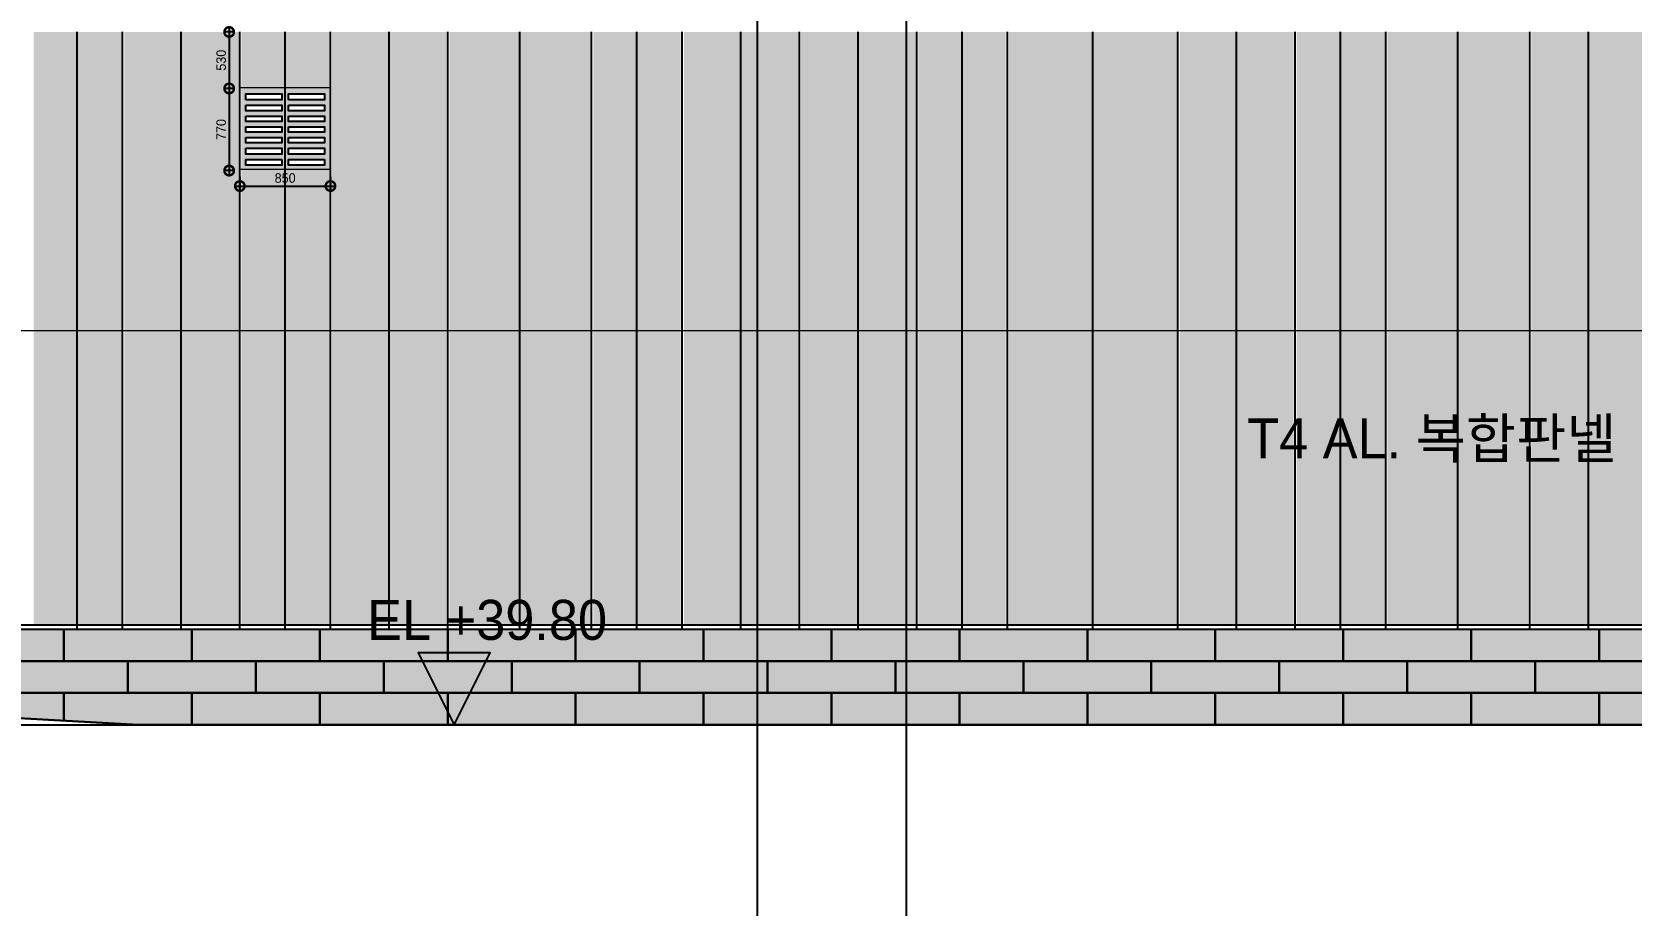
# Model space of a CAD drawing. Extents: x -430745 to 210250, y -41033 to 148500.
# Drawn here: x 83895 to 98895, y 35740 to 43929 of the extents above; entities that cross this region are included whole.
import ezdxf
from ezdxf.enums import TextEntityAlignment as Align
from ezdxf.xclip import XClip

# ---------------------------------------------------------------- set-up
doc = ezdxf.new("R2010")
doc.units = 0
doc.header["$LTSCALE"] = 250
doc.header["$MEASUREMENT"] = 0
doc.header["$XCLIPFRAME"] = 2
doc.linetypes.add('ACAD_ISO05W100', pattern=[33, 24, -3, 0, -3, 0, -3])
doc.layers.get('0').update_dxf_attribs({"linetype": 'CONTINUOUS'})
doc.layers.get('Defpoints').update_dxf_attribs({"linetype": 'CONTINUOUS'})
for name, color, linetype in [('# 레벨 계획', 193, 'CONTINUOUS'), ('A-CEN', 1, 'CONTINUOUS'), ('A-DIM', 7, 'CONTINUOUS'), ('A-ELE-253', 253, 'CONTINUOUS'), ('A-ELE-7', 7, 'CONTINUOUS'), ('A-ELE-8', 8, 'CONTINUOUS'), ('A-ELE-8 해치', 8, 'CONTINUOUS'), ('A-ELE-8 해치(세로)', 8, 'CONTINUOUS'), ('A-HAT', 8, 'CONTINUOUS'), ('A-SITE', 2, 'ACAD_ISO05W100')]:
    doc.layers.add(name, color=color, linetype=linetype)
doc.layers.add('A-ELE-9', color=9, linetype='CONTINUOUS', lineweight=5)
doc.layers.add('NOPLOT', color=193, linetype='CONTINUOUS', plot=False)
doc.layers.add('NOPLOT-TEXT', color=41, linetype='CONTINUOUS', plot=False)
doc.styles.add('Gdim', font='')
doc.styles.add('Gtx', font='')
doc.styles.get('Gdim').set_extended_font_data('Dotum')
doc.styles.get('Gtx').set_extended_font_data('Dotum')
doc.dimstyles.new('Gdim100', dxfattribs={"dimscale": 100, "dimtxt": 3, "dimasz": 6, "dimexe": 1.5, "dimexo": 2, "dimgap": 1, "dimtad": 1, "dimdec": 0, "dimzin": 0, "dimdsep": 46, "dimtxsty": 'Gdim', "dimblk": 'DOTSMALL', "dimcen": 1.5, "dimdle": 1.5, "dimclrd": 1, "dimclre": 1, "dimclrt": 256, "dimazin": 0, "dimtfac": 1, "dimtdec": 0, "dimtix": 1, "dimtmove": 2, "dimatfit": 3, "dimldrblk": 'DOTSMALL', "dimfxl": 1.5, "dimtolj": 1, "dimtzin": 0, "dimlwd": -1, "dimlwe": -1, "dimarcsym": 0})
doc.dimstyles.new('Gdim250', dxfattribs={"dimscale": 250, "dimtxt": 3, "dimasz": 6, "dimexe": 1.5, "dimexo": 2, "dimgap": 1, "dimtad": 1, "dimdec": 0, "dimzin": 0, "dimdsep": 46, "dimlunit": 6, "dimtxsty": 'Gdim', "dimblk": 'DOTSMALL', "dimblk1": 'DOTSMALL', "dimblk2": 'DOTSMALL', "dimsah": 1, "dimcen": 1.5, "dimdle": 1.5, "dimclrd": 1, "dimclre": 1, "dimclrt": 256, "dimazin": 0, "dimtfac": 1, "dimtdec": 0, "dimtix": 1, "dimtmove": 2, "dimatfit": 3, "dimldrblk": 'DOTSMALL', "dimfxl": 1.5, "dimtolj": 1, "dimtzin": 0, "dimlwd": -1, "dimlwe": -1, "dimarcsym": 1})

# ---------------------------------------------------------------- blocks, each defined once
blk = doc.blocks.new('A-CEN-NORTH1')
at = {"layer": 'A-CEN'}
for p, q in [((14558111.9, -182238.1), (14558111.9, -289571.4)), ((14490100, -272425.9, 0), (14592511.9, -272425.9, 0))]:
    blk.add_line(p, q, dxfattribs=at)
blk = doc.blocks.new('_DotSmall')
at = {"color": 0, "linetype": 'ByBlock', "const_width": 0.5}
blk.add_lwpolyline([(-0.0625, 0, 1), (0.0625, 0, 1)], format="xyb", close=True, dxfattribs=at)
blk = doc.blocks.new('*D345')
at = {"layer": 'Defpoints', "color": 0, "transparency": 16777216}
for p in [(110569, 52479), (110695, 52479), (110695, 52429), (72095, 37429), (79695, 37429), (79695, 36904)]:
    blk.add_point(p, dxfattribs=at)
at = {"layer": 'NOPLOT', "color": 1, "transparency": 16777216}
for p, q in [((110569, 52479), (110569, 53079)), ((110495, 52479), (110419, 52479)), ((110495, 52429), (110419, 52429)), ((110569, 52429), (110569, 52479)), ((110569, 52429), (110569, 51829)), ((72095, 37229), (72095, 36754)), ((79695, 37229), (79695, 36754)), ((71945, 36904), (79845, 36904))]:
    blk.add_line(p, q, dxfattribs=at)
at = {"layer": 'NOPLOT', "color": 1, "transparency": 16777216, "xscale": 600, "yscale": 600, "zscale": 600}
for p, rotation in [((110569, 52479), 270), ((110569, 52429), 90), ((72095, 36904), 180)]:
    blk.add_blockref('_DotSmall', p, dxfattribs=dict(at, rotation=rotation))
blk.add_blockref('_DotSmall', (79695, 36904), dxfattribs=at)
at = {"layer": 'NOPLOT', "transparency": 16777216, "insert": (110319, 52454), "char_height": 300, "attachment_point": 5, "rotation": 90, "style": 'Gdim'}
blk.add_mtext('\\A1;50', dxfattribs=at)
at = {"layer": 'NOPLOT', "transparency": 16777216, "insert": (75895, 37183), "char_height": 300, "attachment_point": 5, "style": 'Gdim'}
blk.add_mtext('\\A1;7,600', dxfattribs=at)
blk = doc.blocks.new('A$C6f656232')
at = {"layer": '# 레벨 계획', "elevation": 0}
blk.add_lwpolyline([(33462, 103), (33799, 778), (33124, 778), (33462, 103)], dxfattribs=at)
at = {"layer": '# 레벨 계획', "linetype": 'Continuous', "style": 'Gtx'}
blk.add_text('EL +39.80', height=375, rotation=360, dxfattribs=at).set_placement((32645, 901, 0))
blk = doc.blocks.new('*D363')
at = {"layer": 'Defpoints', "color": 0, "transparency": 16777216}
for p in [(85845, 43929), (85745, 43399), (85845, 43399)]:
    blk.add_point(p, dxfattribs=at)
at = {"layer": 'NOPLOT', "color": 1, "transparency": 16777216}
for p, q in [((85745, 43974), (85745, 43354)), ((85785, 43929), (85700, 43929)), ((85785, 43399), (85700, 43399))]:
    blk.add_line(p, q, dxfattribs=at)
at = {"layer": 'NOPLOT', "color": 1, "transparency": 16777216, "xscale": 180, "yscale": 180, "zscale": 180}
for p, rotation in [((85745, 43929), 90), ((85745, 43399), 270)]:
    blk.add_blockref('_DotSmall', p, dxfattribs=dict(at, rotation=rotation))
at = {"layer": 'NOPLOT', "transparency": 16777216, "insert": (85670, 43664), "char_height": 90, "attachment_point": 5, "rotation": 90, "style": 'Gdim'}
blk.add_mtext('\\A1;530', dxfattribs=at)
blk = doc.blocks.new('*D364')
at = {"layer": 'Defpoints', "color": 0, "transparency": 16777216}
for p in [(85845, 43399), (85745, 42629), (85845, 42629)]:
    blk.add_point(p, dxfattribs=at)
at = {"layer": 'NOPLOT', "color": 1, "transparency": 16777216}
for p, q in [((85785, 43399), (85700, 43399)), ((85745, 43444), (85745, 42584)), ((85785, 42629), (85700, 42629))]:
    blk.add_line(p, q, dxfattribs=at)
at = {"layer": 'NOPLOT', "color": 1, "transparency": 16777216, "xscale": 180, "yscale": 180, "zscale": 180}
for p, rotation in [((85745, 43399), 90), ((85745, 42629), 270)]:
    blk.add_blockref('_DotSmall', p, dxfattribs=dict(at, rotation=rotation))
at = {"layer": 'NOPLOT', "transparency": 16777216, "insert": (85670, 43014), "char_height": 90, "attachment_point": 5, "rotation": 90, "style": 'Gdim'}
blk.add_mtext('\\A1;770', dxfattribs=at)
blk = doc.blocks.new('*D365')
at = {"layer": 'Defpoints', "color": 0, "transparency": 16777216}
for p in [(85845, 42629), (86695, 42629), (86695, 42484)]:
    blk.add_point(p, dxfattribs=at)
at = {"layer": 'NOPLOT', "color": 1, "transparency": 16777216}
for p, q in [((85800, 42484), (86740, 42484)), ((85845, 42569), (85845, 42439)), ((86695, 42569), (86695, 42439))]:
    blk.add_line(p, q, dxfattribs=at)
at = {"layer": 'NOPLOT', "color": 1, "transparency": 16777216, "xscale": 180, "yscale": 180, "zscale": 180, "rotation": 180}
blk.add_blockref('_DotSmall', (85845, 42484), dxfattribs=at)
at = {"layer": 'NOPLOT', "color": 1, "transparency": 16777216, "xscale": 180, "yscale": 180, "zscale": 180}
blk.add_blockref('_DotSmall', (86695, 42484), dxfattribs=at)
at = {"layer": 'NOPLOT', "transparency": 16777216, "insert": (86270, 42559), "char_height": 90, "attachment_point": 5, "style": 'Gdim'}
blk.add_mtext('\\A1;850', dxfattribs=at)
blk = doc.blocks.new('A$C5877d68e')
at = {"layer": 'A-ELE-7'}
for p, q in [((45225, 600, 0), (45225, 6200, 0)), ((46200, 600, 0), (46200, 6200, 0)), ((47175, 600, 0), (47175, 6200, 0)), ((48150, 600, 0), (48150, 6200, 0)), ((49375, 600, 0), (49375, 6200, 0)), ((50475, 600, 0), (50475, 6200, 0)), ((51450, 600, 0), (51450, 6200, 0)), ((52550, 600, 0), (52550, 6200, 0)), ((53525, 600, 0), (53525, 6200, 0)), ((54750, 600, 0), (54750, 6200, 0)), ((56100, 600, 0), (56100, 6200, 0)), ((57075, 600, 0), (57075, 6200, 0)), ((58175, 600, 0), (58175, 6200, 0)), ((59400, 600, 0), (59400, 6200, 0))]:
    blk.add_line(p, q, dxfattribs=at)
at = {"layer": 'A-ELE-8'}
for p, q in [((45650, 600, 0), (45650, 6200, 0)), ((46750, 600, 0), (46750, 6200, 0)), ((47600, 600, 0), (47600, 6200, 0)), ((48700, 600, 0), (48700, 6200, 0)), ((50050, 600, 0), (50050, 6200, 0)), ((50900, 600, 0), (50900, 6200, 0)), ((52000, 600, 0), (52000, 6200, 0)), ((53100, 600, 0), (53100, 6200, 0)), ((53950, 600, 0), (53950, 6200, 0)), ((55550, 600, 0), (55550, 6200, 0)), ((56650, 600, 0), (56650, 6200, 0)), ((57500, 600, 0), (57500, 6200, 0)), ((58850, 600, 0), (58850, 6200, 0))]:
    blk.add_line(p, q, dxfattribs=at)
blk = doc.blocks.new('*U203')
for p, q in [((4800, 0), (4800, 300)), ((6000, 0), (6000, 300)), ((7200, 0), (7200, 300)), ((8400, 0), (8400, 300)), ((9600, 0), (9600, 300)), ((10800, 0), (10800, 300)), ((12000, 0), (12000, 300)), ((13200, 0), (13200, 300)), ((14400, 0), (14400, 300)), ((15600, 0), (15600, 300)), ((16800, 0), (16800, 300)), ((18000, 0), (18000, 300)), ((19200, 0), (19200, 300))]:
    blk.add_line(p, q)
at = {"layer": 'NOPLOT'}
for points in [[(3600, 300), (4800, 300), (4800, 0), (3600, 0)], [(4800, 300), (6000, 300), (6000, 0), (4800, 0)], [(6000, 300), (7200, 300), (7200, 0), (6000, 0)], [(7200, 300), (8400, 300), (8400, 0), (7200, 0)], [(8400, 300), (9600, 300), (9600, 0), (8400, 0)], [(9600, 300), (10800, 300), (10800, 0), (9600, 0)], [(10800, 300), (12000, 300), (12000, 0), (10800, 0)], [(12000, 300), (13200, 300), (13200, 0), (12000, 0)], [(13200, 300), (14400, 300), (14400, 0), (13200, 0)], [(14400, 300), (15600, 300), (15600, 0), (14400, 0)], [(15600, 300), (16800, 300), (16800, 0), (15600, 0)], [(16800, 300), (18000, 300), (18000, 0), (16800, 0)], [(18000, 300), (19200, 300), (19200, 0), (18000, 0)], [(19200, 300), (20400, 300), (20400, 0), (19200, 0)]]:
    blk.add_lwpolyline(points, close=True, dxfattribs=at)
blk = doc.blocks.new('*U300')
for p, q in [((4800, 0), (4800, 300)), ((6000, 0), (6000, 300)), ((7200, 0), (7200, 300)), ((8400, 0), (8400, 300)), ((9600, 0), (9600, 300)), ((10800, 0), (10800, 300)), ((12000, 0), (12000, 300)), ((13200, 0), (13200, 300)), ((14400, 0), (14400, 300)), ((15600, 0), (15600, 300)), ((16800, 0), (16800, 300)), ((18000, 0), (18000, 300))]:
    blk.add_line(p, q)
at = {"layer": 'NOPLOT'}
for points in [[(3600, 300), (4800, 300), (4800, 0), (3600, 0)], [(4800, 300), (6000, 300), (6000, 0), (4800, 0)], [(6000, 300), (7200, 300), (7200, 0), (6000, 0)], [(7200, 300), (8400, 300), (8400, 0), (7200, 0)], [(8400, 300), (9600, 300), (9600, 0), (8400, 0)], [(9600, 300), (10800, 300), (10800, 0), (9600, 0)], [(10800, 300), (12000, 300), (12000, 0), (10800, 0)], [(12000, 300), (13200, 300), (13200, 0), (12000, 0)], [(13200, 300), (14400, 300), (14400, 0), (13200, 0)], [(14400, 300), (15600, 300), (15600, 0), (14400, 0)], [(15600, 300), (16800, 300), (16800, 0), (15600, 0)], [(16800, 300), (18000, 300), (18000, 0), (16800, 0)], [(18000, 300), (19200, 300), (19200, 0), (18000, 0)]]:
    blk.add_lwpolyline(points, close=True, dxfattribs=at)

msp = doc.modelspace()

# ---------------------------------------------------------------- hatches: boundary and pattern name
at = {"layer": 'A-ELE-253'}
h = msp.add_hatch(dxfattribs=at)
h.set_pattern_fill('AR-CONC', color=256, scale=3)
h.set_pattern_definition([(50, (-420500, 0), (546.554, -47.81726), [57.15, -628.65]), (355, (-420500, 0), (-105.7285, 573.1699), [45.72, -502.92]), (100.451, (-420454.45, -4), (440.8275, 525.35006), [48.57, -534.27]), (46.1842, (-420500, 152.4), (813.2371, -126.127), [85.725, -942.975]), (96.6356, (-420432.2, 141.9), (712.2127, 742.2767), [72.855, -801.405]), (351.184, (-420500, 152.4), (712.2138, 742.2754), [68.58, -754.38]), (21, (-420423.8, 114.3), (454.84464, -306.79656), [57.15, -628.65]), (326, (-420423.8, 114.3), (185.4061, 552.5639), [45.72, -502.92]), (71.4514, (-420385.9, 88.73), (640.24947, 245.76857), [48.57, -534.27]), (37.5, (-420500, 0), (9.26581, 253.66512), [0, -496.824, 0, -510.54, 0, -504.825]), (7.5, (-420500, 0), (200.45899, 300.54172), [0, -291.084, 0, -485.394, 0, -192.405]), (327.5, (-420669.93, 0), (406.771786, -17.18623), [0, -190.5, 0, -594.36, 0, -788.67]), (317.5, (-420746.13, 0), (444.38754, 76.27947), [0, -247.65, 0, -394.716, 0, -560.07])])
h.paths.add_polyline_path([(58095.3, 37628.9), (61295.3, 37628.9), (61295.3, 38328.9), (58095.3, 38328.9)])
h.paths.add_polyline_path([(38445.3, 37628.9), (50495.3, 37628.9), (50495.3, 38328.9), (38445.3, 38328.9)])
h.paths.add_polyline_path([(68895.3, 37628.9), (72095.3, 37628.9), (72095.3, 38328.9), (68895.3, 38328.9)])
h.paths.add_polyline_path([(81295.3, 37628.9), (84895.3, 37428.9), (124145.3, 37428.9), (124145.3, 38328.9), (79695.3, 38328.9), (79695.3, 37628.9)])
at = {"layer": 'A-ELE-8 해치'}
h = msp.add_hatch(dxfattribs=at)
h.set_pattern_fill('_USER', color=256, scale=300, pattern_type=0)
h.set_pattern_definition([(0, (38445.25, 38328.93), (0, 300), [])])
h.paths.add_polyline_path([(50495.3, 38328.9), (38445.3, 38328.9), (38445.3, 37628.9), (50495.3, 37628.9), (50495.3, 37828.9)])
h.paths.add_polyline_path([(61295.3, 37828.9), (61295.3, 38328.9), (58095.3, 38328.9), (58095.3, 37828.9), (58095.3, 37628.9), (61295.3, 37628.9)])
h.paths.add_polyline_path([(72095.3, 37828.9), (72095.3, 38328.9), (68895.3, 38328.9), (68895.3, 37828.9), (68895.3, 37628.9), (72095.3, 37628.9)])
h.paths.add_polyline_path([(124145.3, 38328.9), (79695.3, 38328.9), (79695.3, 37828.9), (79695.3, 37428.9), (124145.3, 37428.9)])
at = {"layer": 'A-HAT'}
h = msp.add_hatch(color=256, dxfattribs=at)
h.dxf.hatch_style = 1
h.set_gradient(color1=(173, 173, 173), color2=(173, 173, 173), tint=1)
h.paths.add_polyline_path([(83910.3, 38368.9), (84320.3, 38368.9), (84320.3, 43928.9), (83910.3, 43928.9)])
h = msp.add_hatch(color=256, dxfattribs=at)
h.dxf.hatch_style = 1
h.set_gradient(color1=(214, 214, 214), color2=(214, 214, 214), rotation=180, tint=1)
h.paths.add_polyline_path([(84320.3, 38368.9), (84730.3, 38368.9), (84730.3, 43928.9), (84320.3, 43928.9)])
h = msp.add_hatch(color=256, dxfattribs=at)
h.dxf.hatch_style = 1
h.set_gradient(color1=(173, 173, 173), color2=(173, 173, 173), tint=1)
h.paths.add_polyline_path([(84760.3, 38368.9), (85295.3, 38368.9), (85295.3, 43928.9), (84760.3, 43928.9)])
h = msp.add_hatch(color=256, dxfattribs=at)
h.dxf.hatch_style = 1
h.set_gradient(color1=(214, 214, 214), color2=(214, 214, 214), rotation=180, tint=1)
h.paths.add_polyline_path([(85295.3, 38368.9), (85830.3, 38368.9), (85830.3, 43928.9), (85295.3, 43928.9)])
h = msp.add_hatch(color=256, dxfattribs=at)
h.dxf.hatch_style = 1
h.set_gradient(color1=(173, 173, 173), color2=(173, 173, 173), tint=1)
h.paths.add_polyline_path([(85860.3, 43398.9), (86270.3, 43398.9), (86270.3, 43928.9), (85860.3, 43928.9)])
h = msp.add_hatch(color=256, dxfattribs=at)
h.dxf.hatch_style = 1
h.set_gradient(color1=(214, 214, 214), color2=(214, 214, 214), rotation=180, tint=1)
h.paths.add_polyline_path([(86270.3, 43398.9), (86680.3, 43398.9), (86680.3, 43928.9), (86270.3, 43928.9)])
h = msp.add_hatch(color=256, dxfattribs=at)
h.dxf.hatch_style = 1
h.set_gradient(color1=(173, 173, 173), color2=(173, 173, 173), tint=1)
h.paths.add_polyline_path([(86710.3, 38368.9), (87245.3, 38368.9), (87245.3, 43928.9), (86710.3, 43928.9)])
h = msp.add_hatch(color=256, dxfattribs=at)
h.dxf.hatch_style = 1
h.set_gradient(color1=(214, 214, 214), color2=(214, 214, 214), rotation=180, tint=1)
h.paths.add_polyline_path([(87245.3, 38368.9), (87780.3, 38368.9), (87780.3, 43928.9), (87245.3, 43928.9)])
h = msp.add_hatch(color=256, dxfattribs=at)
h.dxf.hatch_style = 1
h.set_gradient(color1=(173, 173, 173), color2=(173, 173, 173), tint=1)
h.paths.add_polyline_path([(87810.3, 38368.9), (88470.3, 38368.9), (88470.3, 43928.9), (87810.3, 43928.9)])
h = msp.add_hatch(color=256, dxfattribs=at)
h.dxf.hatch_style = 1
h.set_gradient(color1=(214, 214, 214), color2=(214, 214, 214), rotation=180, tint=1)
h.paths.add_polyline_path([(88470.3, 38368.9), (89130.3, 38368.9), (89130.3, 43928.9), (88470.3, 43928.9)])
h = msp.add_hatch(color=256, dxfattribs=at)
h.dxf.hatch_style = 1
h.set_gradient(color1=(173, 173, 173), color2=(173, 173, 173), tint=1)
h.paths.add_polyline_path([(89160.3, 38368.9), (89570.3, 38368.9), (89570.3, 43928.9), (89160.3, 43928.9)])
h = msp.add_hatch(color=256, dxfattribs=at)
h.dxf.hatch_style = 1
h.set_gradient(color1=(214, 214, 214), color2=(214, 214, 214), rotation=180, tint=1)
h.paths.add_polyline_path([(89570.3, 38368.9), (89980.3, 38368.9), (89980.3, 43928.9), (89570.3, 43928.9)])
h = msp.add_hatch(color=256, dxfattribs=at)
h.dxf.hatch_style = 1
h.set_gradient(color1=(173, 173, 173), color2=(173, 173, 173), tint=1)
h.paths.add_polyline_path([(90010.3, 38368.9), (90545.3, 38368.9), (90545.3, 43928.9), (90010.3, 43928.9)])
h = msp.add_hatch(color=256, dxfattribs=at)
h.dxf.hatch_style = 1
h.set_gradient(color1=(214, 214, 214), color2=(214, 214, 214), rotation=180, tint=1)
h.paths.add_polyline_path([(90545.3, 38368.9), (91080.3, 38368.9), (91080.3, 43928.9), (90545.3, 43928.9)])
h = msp.add_hatch(color=256, dxfattribs=at)
h.dxf.hatch_style = 1
h.set_gradient(color1=(173, 173, 173), color2=(173, 173, 173), tint=1)
h.paths.add_polyline_path([(91110.3, 38368.9), (91645.3, 38368.9), (91645.3, 43928.9), (91110.3, 43928.9)])
h = msp.add_hatch(color=256, dxfattribs=at)
h.dxf.hatch_style = 1
h.set_gradient(color1=(214, 214, 214), color2=(214, 214, 214), rotation=180, tint=1)
h.paths.add_polyline_path([(91645.3, 38368.9), (92180.3, 38368.9), (92180.3, 43928.9), (91645.3, 43928.9)])
h = msp.add_hatch(color=256, dxfattribs=at)
h.dxf.hatch_style = 1
h.set_gradient(color1=(173, 173, 173), color2=(173, 173, 173), tint=1)
h.paths.add_polyline_path([(92210.3, 38368.9), (92620.3, 38368.9), (92620.3, 43928.9), (92210.3, 43928.9)])
h = msp.add_hatch(color=256, dxfattribs=at)
h.dxf.hatch_style = 1
h.set_gradient(color1=(214, 214, 214), color2=(214, 214, 214), rotation=180, tint=1)
h.paths.add_polyline_path([(92620.3, 38368.9), (93030.3, 38368.9), (93030.3, 43928.9), (92620.3, 43928.9)])
h = msp.add_hatch(color=256, dxfattribs=at)
h.dxf.hatch_style = 1
h.set_gradient(color1=(173, 173, 173), color2=(173, 173, 173), tint=1)
h.paths.add_polyline_path([(93060.3, 38368.9), (93845.3, 38368.9), (93845.3, 43928.9), (93060.3, 43928.9)])
h = msp.add_hatch(color=256, dxfattribs=at)
h.dxf.hatch_style = 1
h.set_gradient(color1=(214, 214, 214), color2=(214, 214, 214), rotation=180, tint=1)
h.paths.add_polyline_path([(93845.3, 38368.9), (94630.3, 38368.9), (94630.3, 43928.9), (93845.3, 43928.9)])
h = msp.add_hatch(color=256, dxfattribs=at)
h.dxf.hatch_style = 1
h.set_gradient(color1=(173, 173, 173), color2=(173, 173, 173), tint=1)
h.paths.add_polyline_path([(94660.3, 38368.9), (95195.3, 38368.9), (95195.3, 43928.9), (94660.3, 43928.9)])
h = msp.add_hatch(color=256, dxfattribs=at)
h.dxf.hatch_style = 1
h.set_gradient(color1=(214, 214, 214), color2=(214, 214, 214), rotation=180, tint=1)
h.paths.add_polyline_path([(95195.3, 38368.9), (95730.3, 38368.9), (95730.3, 43928.9), (95195.3, 43928.9)])
h = msp.add_hatch(color=256, dxfattribs=at)
h.dxf.hatch_style = 1
h.set_gradient(color1=(173, 173, 173), color2=(173, 173, 173), tint=1)
h.paths.add_polyline_path([(95760.3, 38368.9), (96170.3, 38368.9), (96170.3, 43928.9), (95760.3, 43928.9)])
h = msp.add_hatch(color=256, dxfattribs=at)
h.dxf.hatch_style = 1
h.set_gradient(color1=(214, 214, 214), color2=(214, 214, 214), rotation=180, tint=1)
h.paths.add_polyline_path([(96170.3, 38368.9), (96580.3, 38368.9), (96580.3, 43928.9), (96170.3, 43928.9)])
h = msp.add_hatch(color=256, dxfattribs=at)
h.dxf.hatch_style = 1
h.set_gradient(color1=(173, 173, 173), color2=(173, 173, 173), tint=1)
h.paths.add_polyline_path([(96610.3, 38368.9), (97270.3, 38368.9), (97270.3, 43928.9), (96610.3, 43928.9)])
h = msp.add_hatch(color=256, dxfattribs=at)
h.dxf.hatch_style = 1
h.set_gradient(color1=(214, 214, 214), color2=(214, 214, 214), rotation=180, tint=1)
h.paths.add_polyline_path([(97270.3, 38368.9), (97930.3, 38368.9), (97930.3, 43928.9), (97270.3, 43928.9)])
h = msp.add_hatch(color=256, dxfattribs=at)
h.dxf.hatch_style = 1
h.set_gradient(color1=(173, 173, 173), color2=(173, 173, 173), tint=1)
h.paths.add_polyline_path([(97960.3, 38368.9), (98495.3, 38368.9), (98495.3, 43928.9), (97960.3, 43928.9)])
h = msp.add_hatch(color=256, dxfattribs=at)
h.dxf.hatch_style = 1
h.set_gradient(color1=(214, 214, 214), color2=(214, 214, 214), rotation=180, tint=1)
h.paths.add_polyline_path([(98495.3, 38368.9), (99030.3, 38368.9), (99030.3, 43928.9), (98495.3, 43928.9)])
h = msp.add_hatch(color=256, dxfattribs=at)
h.dxf.hatch_style = 1
h.set_gradient(color1=(173, 173, 173), color2=(173, 173, 173), tint=1)
h.paths.add_polyline_path([(86270.3, 43398.9), (85860.3, 43398.9), (85860.3, 42628.9), (86270.3, 42628.9)])
h.paths.add_polyline_path([(86240.3, 43038.9), (86240.3, 42988.9), (85902.8, 42988.9), (85902.8, 43038.9)], flags=16)
h.paths.add_polyline_path([(86240.3, 43088.9), (85902.8, 43088.9), (85902.8, 43138.9), (86240.3, 43138.9)], flags=16)
h.paths.add_polyline_path([(86240.3, 42938.9), (86240.3, 42888.9), (85902.8, 42888.9), (85902.8, 42938.9)], flags=16)
h.paths.add_polyline_path([(86240.3, 43188.9), (85902.8, 43188.9), (85902.8, 43243.9), (86240.3, 43243.9)], flags=16)
h.paths.add_polyline_path([(86240.3, 42838.9), (86240.3, 42783.9), (85902.8, 42783.9), (85902.8, 42838.9)], flags=16)
h.paths.add_polyline_path([(86240.3, 43293.9), (85902.8, 43293.9), (85902.8, 43348.9), (86240.3, 43348.9)], flags=16)
h.paths.add_polyline_path([(86240.3, 42733.9), (86240.3, 42678.9), (85902.8, 42678.9), (85902.8, 42733.9)], flags=16)
h = msp.add_hatch(color=256, dxfattribs=at)
h.dxf.hatch_style = 1
h.set_gradient(color1=(214, 214, 214), color2=(214, 214, 214), rotation=180, tint=1)
h.paths.add_polyline_path([(86680.3, 43398.9), (86270.3, 43398.9), (86270.3, 42628.9), (86680.3, 42628.9)])
h.paths.add_polyline_path([(86637.8, 43038.9), (86637.8, 42988.9), (86300.3, 42988.9), (86300.3, 43038.9)], flags=16)
h.paths.add_polyline_path([(86300.3, 43088.9), (86300.3, 43138.9), (86637.8, 43138.9), (86637.8, 43088.9)], flags=16)
h.paths.add_polyline_path([(86637.8, 42938.9), (86637.8, 42888.9), (86300.3, 42888.9), (86300.3, 42938.9)], flags=16)
h.paths.add_polyline_path([(86300.3, 43188.9), (86300.3, 43243.9), (86637.8, 43243.9), (86637.8, 43188.9)], flags=16)
h.paths.add_polyline_path([(86637.8, 42838.9), (86637.8, 42783.9), (86300.3, 42783.9), (86300.3, 42838.9)], flags=16)
h.paths.add_polyline_path([(86300.3, 43293.9), (86300.3, 43348.9), (86637.8, 43348.9), (86637.8, 43293.9)], flags=16)
h.paths.add_polyline_path([(86637.8, 42733.9), (86637.8, 42678.9), (86300.3, 42678.9), (86300.3, 42733.9)], flags=16)
h = msp.add_hatch(color=256, dxfattribs=at)
h.dxf.hatch_style = 1
h.set_gradient(color1=(173, 173, 173), color2=(173, 173, 173), tint=1)
h.paths.add_polyline_path([(85860.3, 38368.9), (86270.3, 38368.9), (86270.3, 42628.9), (85860.3, 42628.9)])
h = msp.add_hatch(color=256, dxfattribs=at)
h.dxf.hatch_style = 1
h.set_gradient(color1=(214, 214, 214), color2=(214, 214, 214), rotation=180, tint=1)
h.paths.add_polyline_path([(86270.3, 38368.9), (86680.3, 38368.9), (86680.3, 42628.9), (86270.3, 42628.9)])

# ---------------------------------------------------------------- linework, layer by layer
at = {"layer": 'A-ELE-253', "elevation": 0}
for points in [[(85902.8, 43293.9), (85902.8, 43348.9), (86240.3, 43348.9), (86240.3, 43293.9)], [(85902.8, 43243.9), (86240.3, 43243.9), (86240.3, 43188.9), (85902.8, 43188.9)], [(86300.3, 43293.9), (86300.3, 43348.9), (86637.8, 43348.9), (86637.8, 43293.9)], [(86300.3, 43243.9), (86637.8, 43243.9), (86637.8, 43188.9), (86300.3, 43188.9)], [(85902.8, 43138.9), (86240.3, 43138.9), (86240.3, 43088.9), (85902.8, 43088.9)], [(86300.3, 43138.9), (86637.8, 43138.9), (86637.8, 43088.9), (86300.3, 43088.9)], [(85902.8, 43038.9), (86240.3, 43038.9), (86240.3, 42988.9), (85902.8, 42988.9)], [(85902.8, 42938.9), (86240.3, 42938.9), (86240.3, 42888.9), (85902.8, 42888.9)], [(86300.3, 43038.9), (86637.8, 43038.9), (86637.8, 42988.9), (86300.3, 42988.9)], [(86300.3, 42938.9), (86637.8, 42938.9), (86637.8, 42888.9), (86300.3, 42888.9)], [(85902.8, 42838.9), (86240.3, 42838.9), (86240.3, 42783.9), (85902.8, 42783.9)], [(86300.3, 42838.9), (86637.8, 42838.9), (86637.8, 42783.9), (86300.3, 42783.9)], [(86240.3, 42733.9), (86240.3, 42678.9), (85902.8, 42678.9), (85902.8, 42733.9)], [(86637.8, 42733.9), (86637.8, 42678.9), (86300.3, 42678.9), (86300.3, 42733.9)]]:
    msp.add_lwpolyline(points, close=True, dxfattribs=at)
at = {"layer": 'A-ELE-7'}
for p, q in [((79695.3, 38368.9), (124345.3, 38368.9)), ((79695.3, 38328.9), (124145.3, 38328.9))]:
    msp.add_line(p, q, dxfattribs=at)
at = {"layer": 'A-ELE-9'}
msp.add_line((79695.3, 41128.9), (124345.3, 41128.9, 0), dxfattribs=at)
at = {"layer": 'A-ELE-9', "elevation": 0}
msp.add_lwpolyline([(85845.3, 43408.9), (86695.3, 43408.9), (86695.3, 42638.9), (85845.3, 42638.9)], close=True, dxfattribs=at)
at = {"layer": 'A-SITE', "linetype": 'Continuous', "elevation": 0}
msp.add_lwpolyline([(29145.3, 37628.9), (81295.3, 37628.9), (84895.3, 37428.9), (126195.3, 37428.9), (126195.3, 37328.9), (135595.3, 37328.9), (135595.3, 37428.9)], dxfattribs=at)
at = {"layer": 'NOPLOT-TEXT', "linetype": 'Continuous', "elevation": 0}
msp.add_lwpolyline([(90697.3, 45184.2), (90697.3, 26265.3), (91697.3, 26265.3)], dxfattribs=at)

# ---------------------------------------------------------------- block references
at = {"layer": '# 레벨 계획', "linetype": 'Continuous'}
msp.add_blockref('A$C6f656232', (54394.4, 37326.2, 0), dxfattribs=at)
at = {"layer": 'A-DIM'}
msp.add_blockref('A-CEN-NORTH1', (-14466016.6, 310154.8), dxfattribs=at)
at = {"layer": 'A-ELE-8'}
msp.add_blockref('A$C5877d68e', (39095.3, 37728.9), dxfattribs=at)
at = {"layer": 'A-ELE-8 해치(세로)'}
ref = msp.add_blockref('*U203', (79395.3, 38028.9, 0), dxfattribs=at)
XClip(ref).set_block_clipping_path([(44749.9999999716, 300.0000000099), (44749.9999999716, -599.99999999), (5500.0012255522, -599.9999999753), (1900.0014325292, -399.9999999753), (299.9999999679, -399.9999999753), (300, 300)])
ref = msp.add_blockref('*U300', (79995.3, 37728.9, 0), dxfattribs=at)
XClip(ref).set_block_clipping_path([(44149.9999999716, 600.0000000099), (44149.9999999716, -299.99999999), (4900.0012255522, -299.9999999753), (1300.0014325292, -99.9999999753), (-300.0000000321, -99.9999999753), (-300, 600)])
ref = msp.add_blockref('*U203', (79395.3, 37428.9, 0), dxfattribs=at)
XClip(ref).set_block_clipping_path([(44749.9999999716, 900.0000000099), (44749.9999999716, 0.00000001), (5500.0012255522, 0.0000000247), (1900.0014325292, 200.0000000247), (299.9999999679, 200.0000000247), (300, 900)])

# ---------------------------------------------------------------- texts
at = {"layer": 'NOPLOT-TEXT', "linetype": 'Continuous', "style": 'Gtx'}
msp.add_text('T4 AL. 복합판넬', height=375, rotation=360, dxfattribs=at).set_placement((95294.3, 40116.5), align=Align.MIDDLE_LEFT)

# ---------------------------------------------------------------- dimensions: what is measured, and where the dimension line sits
at = {"layer": 'NOPLOT'}
dim = msp.add_linear_dim(base=(110568.7, 52478.9), p1=(110695.3, 52428.9), p2=(110695.3, 52478.9), angle=90, dimstyle='Gdim100', dxfattribs=at)
dim.commit()
dim.dimension.update_dxf_attribs({"geometry": '*D345', "text_midpoint": (110318.5, 52453.9)})
for base, p1, p2, picture, middle in [((85745.4, 43398.9), (85845.3, 43928.9), (85845.3, 43398.9), '*D363', (85670.4, 43663.9)), ((85745.4, 42628.9), (85845.3, 43398.9), (85845.3, 42628.9), '*D364', (85670.4, 43013.9))]:
    dim = msp.add_linear_dim(base=base, p1=p1, p2=p2, angle=90, dimstyle='Gdim250', override={"dimscale": 30, "dimfxl": 2}, dxfattribs=at)
    dim.commit()
    dim.dimension.update_dxf_attribs({"geometry": picture, "text_midpoint": middle})
dim = msp.add_linear_dim(base=(86695.3, 42483.7), p1=(85845.3, 42628.9), p2=(86695.3, 42628.9), dimstyle='Gdim250', override={"dimscale": 30, "dimfxl": 2}, dxfattribs=at)
dim.commit()
dim.dimension.update_dxf_attribs({"geometry": '*D365', "text_midpoint": (86270.3, 42558.8)})

doc.saveas('drawing.dxf')
